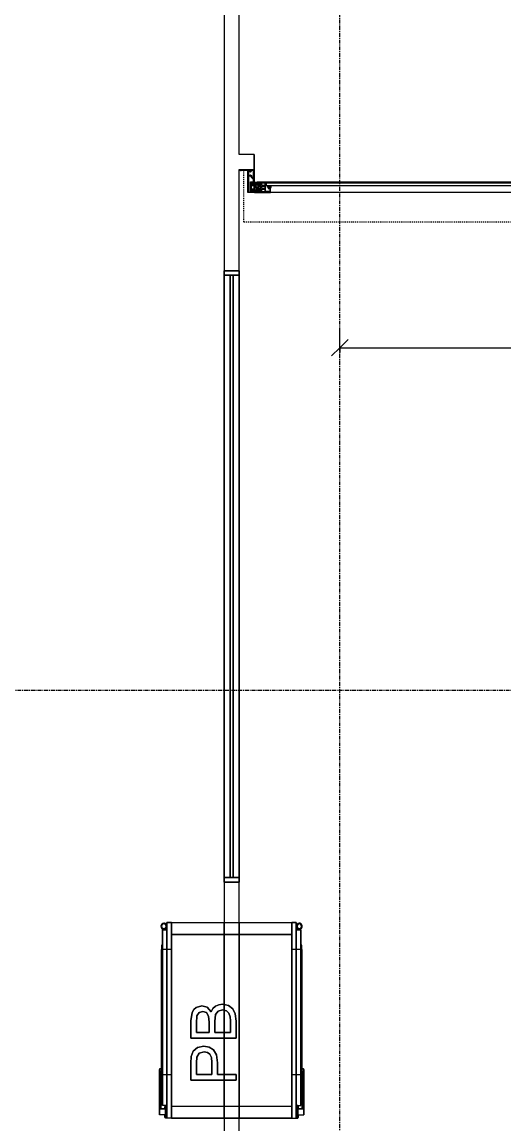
# Model space of a CAD drawing. Header units: millimetres. Extents: x -21807 to 22087, y 36760 to 60640.
# Drawn here: x -5555 to -3954, y 49998 to 53657 of the extents above; entities that cross this region are included whole.
import ezdxf

# ---------------------------------------------------------------- set-up
doc = ezdxf.new("R2010")
doc.units = ezdxf.units.MM
doc.linetypes.add('Dash', pattern=[6.35, 3.175, -3.175])
doc.linetypes.add('Grid Line', pattern=[22.225, 12.7, -3.175, 3.175, -3.175])
for name, color, linetype, lineweight in [('A-ANNO-DIMS', 7, 'Continuous', 9), ('A-ANNO-DIMS-110', 7, 'Continuous', 9), ('A-DETL-GENF', 7, 'Continuous', 5), ('A-GENM', 7, 'Continuous', 5), ('A-WALL', 7, 'Continuous', 9), ('S-GRID', 7, 'Continuous', 9)]:
    doc.layers.add(name, color=color, linetype=linetype, lineweight=lineweight)
for name, color, linetype, lineweight, true_color in [('A-DOOR', 5, 'Continuous', 9, 0x0000ff), ('A-DOOR-HDLN', 5, 'Dash', 9, 0x0000ff), ('A-GLAZ', 7, 'Continuous', 9, 0x00007f)]:
    doc.layers.add(name, color=color, linetype=linetype, lineweight=lineweight, true_color=true_color)
doc.styles.add('Arial_3', font='arial.ttf', dxfattribs={"width": 0.8, "height": 165})
doc.dimstyles.new('AK_DIM_2_0_Arial_đỏ', dxfattribs={"dimscale": 304.8, "dimtxt": 168.342801, "dimasz": 0.180446, "dimexe": 0.180446, "dimexo": 0.180446, "dimgap": 0.036089, "dimtad": 1, "dimdec": 0, "dimzin": 0, "dimdsep": 46, "dimtxsty": 'Arial_3', "dimblk1": 'OBLIQUE', "dimblk2": 'OBLIQUE', "dimsah": 1, "dimcen": 0.09, "dimadec": 0, "dimazin": 0, "dimtfac": 1, "dimtdec": 4, "dimtix": 1, "dimtmove": 0, "dimatfit": 3, "dimfxl": 1, "dimtvp": 1, "dimtolj": 1, "dimtzin": 0, "dimarcsym": 2})

# ---------------------------------------------------------------- blocks, each defined once
blk = doc.blocks.new('Automatic-Door_Single_Gilgen_SL-PSXP_Without-Side-Panel_On-Wall - Automatic-Door_Single_Gilgen_SL-PSXP_Without-Side-Panel_On-Wall-V1-MẶT BẰNG HỆ THỐNG GIÓ CẤP AHU')
at = {"layer": 'A-DETL-GENF', "lineweight": 9, "true_color": 0xe2e2e2}
h = blk.add_hatch(color=254, dxfattribs=at)
h.paths.add_polyline_path([(475, 88.4), (476.5, 85.1), (480.8, 85.1), (482, 88.8), (484, 90.2), (477.5, 90.2), (475.5, 88.8)])
h.paths.add_polyline_path([(475, 88.4), (475, 79.6), (477.5, 77.8), (484, 77.8), (481.5, 79.6), (480.8, 82.9), (476.5, 82.9)])
h.paths.add_polyline_path([(475, 90.2), (465, 90.2), (465, 88.4), (475, 88.8)])
h.paths.add_polyline_path([(446, 101.5), (450, 99.5), (475, 99), (475, 90.2), (477.5, 90.2), (477.5, 99.5), (484, 99.5), (486, 97.4), (486, 101.5), (461, 101.5)])
h.paths.add_polyline_path([(475, 77.8), (475, 79.6), (465, 79.6), (465, 77.8)])
h.paths.add_polyline_path([(462.5, 68.5), (446, 68.5), (446, 66.5), (486, 66.5), (486, 70.6), (484, 68.5), (477.5, 68.5), (477.5, 77.8), (475, 77.8), (475, 69)])
h.paths.add_polyline_path([(462.5, 68.5), (465, 69), (465, 77.8)])
h.paths.add_polyline_path([(462.5, 99.5), (462.5, 68.5), (465, 79.6), (464.9, 88.8)])
h.paths.add_polyline_path([(462.5, 99.5), (465, 90.2), (465, 99)])
h.paths.add_polyline_path([(486, 92.6), (484, 90.2), (486, 88.8)])
h.paths.add_polyline_path([(486, 81.6), (484, 77.8), (486, 75.4)])
h = blk.add_hatch(color=254, dxfattribs=at)
h.paths.add_polyline_path([(447.6, 87.9), (447.6, 86.3), (452.1, 86.3), (453.7, 87.9)])
h.paths.add_polyline_path([(462.5, 99.5), (446, 99.5), (446, 84.7), (447.6, 87.9), (447.6, 97.9), (462.5, 97.9)])
at = {"layer": 'A-DETL-GENF', "lineweight": 9, "true_color": 0xf8f8f8}
h = blk.add_hatch(color=7, dxfattribs=at)
h.paths.add_polyline_path([(486, 101), (486, 97.4), (480, 96.6), (480, 93.4), (488, 92.5), (488, 99), (495.9, 99), (496.5, 101)])
h.paths.add_polyline_path([(494.5, 97.1), (488, 92.5), (490.4, 92.4), (495.4, 95.8)])
h.paths.add_polyline_path([(486, 92.6), (486, 75.4), (480, 74.6), (480, 71.4), (486, 70.6), (489.2, 71.6), (488, 73.4), (488.4, 88.8)])
h.paths.add_polyline_path([(489.6, 86.9), (488, 86.2), (495.4, 81.1), (495.8, 81.6), (490.2, 86.4)])
h.paths.add_polyline_path([(494.8, 78.1), (488, 73.4), (491.5, 74), (495.6, 76.9)])
h.paths.add_polyline_path([(486, 70.6), (486, 67), (488.5, 69)])
at = {"layer": 'A-DETL-GENF', "lineweight": 9, "true_color": 0xe2e2e2}
h = blk.add_hatch(color=254, dxfattribs=at)
h.paths.add_polyline_path([(500, 75.4), (498, 75.5), (498, 69), (490.1, 69), (489.5, 67), (500, 67), (500, 70.6), (506, 71.4), (506, 74.6), (502, 75.4)])
h.paths.add_polyline_path([(500, 97.4), (497.2, 97.4), (498, 94.6), (497.5, 79.4), (500, 75.4), (500, 92.6), (506, 93.4), (506, 96.6), (502, 97.4)])
h.paths.add_polyline_path([(500, 101), (497.5, 98.6), (500, 97.4)])
h.paths.add_polyline_path([(498, 94.6), (494.9, 94.3), (490.4, 91.1), (491.2, 89.9)])
h.paths.add_polyline_path([(491.1, 87.5), (490.2, 86.4), (496.4, 81.1), (498, 81.8)])
h.paths.add_polyline_path([(496.2, 76.1), (490.6, 72.1), (491.5, 70.9), (498, 75.5)])
h = blk.add_hatch(color=254, dxfattribs=at)
h.paths.add_polyline_path([(510, 90.5), (502, 90.5), (500, 92.2), (500, 89), (510, 89)])
h.paths.add_polyline_path([(512, 99.5), (518.5, 99.5), (518.5, 46.4), (515.7, 45), (520.5, 45), (520.5, 101.5)])
h.paths.add_polyline_path([(510, 99.5), (510, 90.5), (512, 99.5)])
h.paths.add_polyline_path([(500, 101.5), (500, 97.4), (502, 99.5), (510, 99.5), (520.5, 101.5)])
h.paths.add_polyline_path([(512, 66), (510.2, 72.1), (510, 67.5), (502, 67.5), (502, 66)])
h.paths.add_polyline_path([(510, 79), (500, 79), (500.1, 75.5), (502, 77.5), (510, 77.5)])
h.paths.add_polyline_path([(512, 99.5), (510.4, 84), (512, 66), (512, 88.8)])
h.paths.add_polyline_path([(500, 70.6), (500, 42.1), (502, 54.8), (501.6, 67), (500.7, 69)])
h.paths.add_polyline_path([(506.3, 53.8), (505, 53), (508.7, 49.3), (509.5, 50.6)])
h.paths.add_polyline_path([(502.5, 53.3), (500.5, 41.6), (502.5, 30)])
h.paths.add_polyline_path([(510.5, 46.4), (513.4, 45.2), (518.5, 46.4)])
h.paths.add_polyline_path([(500.5, 41.4), (500.4, 37.6), (502.5, 30)])
h.paths.add_polyline_path([(541, 26.5), (541, 28), (532.6, 27.8)])
h.paths.add_polyline_path([(500, 25), (545, 25), (541, 26.5), (514.1, 30.3), (513.5, 28)])
h.paths.add_polyline_path([(500, 32.9), (500, 25), (502.6, 29.5)])
h.paths.add_polyline_path([(510, 28), (504.5, 28), (500, 25)])
blk.add_hatch(color=254, dxfattribs=at).paths.add_polyline_path([(520.5, 44.9), (518.8, 43.6), (518.8, 31.6), (520.5, 30.3)])
at = {"layer": 'A-DETL-GENF', "color": 253, "lineweight": 9, "true_color": 0xaaaaaa}
for p, q in [((443.4, 79.5), (445.1, 79.5)), ((445.1, 79.5), (446.4, 82.6)), ((486, 101.5), (446, 101.5)), ((446, 101.5), (446, 99.5)), ((446, 99.5), (446, 84.7)), ((462.5, 99.5), (446, 99.5)), ((446, 99.5), (448, 99.5)), ((446, 84.7), (446, 86.7)), ((446, 84.7), (447.6, 84.7)), ((446.4, 82.6), (449.2, 82.6)), ((447.6, 87.9), (447.6, 97.9)), ((447.6, 97.9), (462.5, 97.9)), ((453.7, 87.9), (447.6, 87.9)), ((447.6, 84.7), (447.6, 86.3)), ((447.6, 86.3), (452.1, 86.3)), ((449.2, 82.6), (447.8, 79.5)), ((447.8, 79.5), (449.3, 79.5)), ((448, 99.5), (450, 99.5)), ((449.3, 79.5), (450.6, 82.3)), ((450, 99.5), (462.5, 99.5)), ((450.6, 82.3), (453.9, 82.3)), ((452.1, 86.3), (452.1, 84.7)), ((452.1, 84.7), (453.7, 84.7)), ((453.7, 84.7), (453.7, 87.9)), ((453.9, 82.3), (453.9, 79.5)), ((453.9, 79.5), (454.9, 79.5)), ((456.4, 82.2), (456.4, 83.5)), ((462.5, 97.9), (462.5, 99.5)), ((462.5, 99.5), (462.5, 68.5)), ((465, 90.2), (465, 99)), ((465, 99), (475, 99)), ((475, 90.2), (465, 90.2)), ((465, 79.6), (465, 88.4)), ((465, 88.4), (475, 88.4)), ((475, 79.6), (465, 79.6)), ((465, 69), (465, 77.8)), ((465, 77.8), (475, 77.8)), ((475, 99), (475, 90.2)), ((475, 88.4), (475, 79.6)), ((475, 77.8), (475, 69)), ((476.5, 82.9), (476.5, 85.1)), ((476.5, 85.1), (480.8, 85.1)), ((480.8, 82.9), (476.5, 82.9)), ((477.5, 90.2), (477.5, 99.5)), ((477.5, 99.5), (484, 99.5)), ((484, 90.2), (477.5, 90.2)), ((477.5, 68.5), (477.5, 77.8)), ((477.5, 77.8), (484, 77.8)), ((483.2, 98.4), (480, 96.6)), ((480, 96.6), (480, 93.4)), ((480, 93.4), (483.2, 91.6)), ((483.2, 76.4), (480, 74.6)), ((480, 74.6), (480, 71.4)), ((480.8, 85.1), (481.5, 85.4)), ((481.5, 82.6), (480.8, 82.9)), ((481.5, 85.4), (481.5, 88.4)), ((481.5, 88.4), (484, 88.4)), ((481.5, 79.6), (481.5, 82.6)), ((484, 79.6), (481.5, 79.6)), ((484, 97.4), (483.9, 98.2)), ((483.9, 91.8), (484, 92.6)), ((484, 75.4), (483.9, 76.2)), ((484, 99.5), (484, 97.4)), ((486, 97.4), (484, 97.4)), ((484, 97.4), (486, 97.4)), ((484, 92.6), (486, 92.6)), ((486, 92.6), (484, 92.6)), ((484, 92.6), (484, 90.2)), ((484, 88.4), (484, 86.4)), ((484, 86.4), (486, 86.4)), ((486, 81.6), (484, 81.6)), ((484, 81.6), (484, 79.6)), ((484, 77.8), (484, 75.4)), ((486, 75.4), (484, 75.4)), ((484, 75.4), (486, 75.4)), ((486, 97.4), (486, 101.5)), ((496.5, 101), (486, 101)), ((486, 101), (486, 97.4)), ((486, 92.6), (486, 75.4)), ((486, 86.4), (486, 92.6)), ((486, 75.4), (486, 81.6)), ((488, 92.5), (488, 99)), ((488, 99), (495.9, 99)), ((494.5, 97.1), (488, 92.5)), ((488, 73.4), (488, 86.2)), ((488, 86.2), (494.9, 80.5)), ((494.8, 78.1), (488, 73.4)), ((495.8, 81.6), (489.6, 86.9)), ((489.8, 91.9), (495.4, 95.8)), ((496.4, 81.1), (490.2, 86.4)), ((490.4, 91.1), (494.9, 94.3)), ((490.6, 72.1), (496.2, 76.1)), ((491.1, 87.5), (498, 81.8)), ((491.1, 73.7), (495.6, 76.9)), ((498, 94.6), (491.2, 89.9)), ((498, 75.5), (491.5, 70.9)), ((498, 81.8), (498, 94.6)), ((498, 69), (498, 75.5)), ((498.5, 101), (500, 101)), ((500, 101.5), (520.5, 101.5)), ((500, 101), (500, 97.4)), ((500, 97.4), (502, 97.4)), ((500, 92.6), (500, 75.4)), ((502, 92.6), (500, 92.6)), ((510, 89), (500, 89)), ((500, 79), (510, 79)), ((500, 75.4), (502, 75.4)), ((502, 99.5), (502, 97.4)), ((510, 99.5), (502, 99.5)), ((502, 92.6), (502, 90.5)), ((502, 90.5), (510, 90.5)), ((502, 77.5), (502, 75.4)), ((510, 77.5), (502, 77.5)), ((502.8, 98.4), (506, 96.6)), ((506, 93.4), (502.8, 91.6)), ((502.8, 76.4), (506, 74.6)), ((506, 96.6), (506, 93.4)), ((506, 74.6), (506, 71.4)), ((510, 90.5), (510, 99.5)), ((510, 84.5), (510, 89)), ((510, 79), (510, 83.5)), ((510, 73), (510, 77.5)), ((518.5, 99.5), (512, 99.5)), ((512, 99.5), (512, 66)), ((518.5, 46.4), (518.5, 99.5)), ((520.5, 101.5), (520.5, 45)), ((461.3, 69.5), (444.8, 69.5)), ((444.8, 69.5), (445, 66.9)), ((445, 66.9), (446, 66.9)), ((446, 66.9), (446, 68.5)), ((446, 68.5), (461.3, 68.5)), ((462.5, 68.5), (446, 68.5)), ((446, 68.5), (446, 66.5)), ((446, 66.5), (486, 66.5)), ((461.3, 68.5), (461.3, 69.5)), ((475, 69), (465, 69)), ((484, 68.5), (477.5, 68.5)), ((480, 71.4), (483.2, 69.6)), ((483.9, 69.8), (484, 70.6)), ((484, 70.6), (486, 70.6)), ((486, 70.6), (484, 70.6)), ((484, 70.6), (484, 68.5)), ((486, 70.6), (486, 67)), ((486, 66.5), (486, 70.6)), ((486, 67), (487.5, 67)), ((488.5, 68), (488.5, 69)), ((500, 67), (489.5, 67)), ((490.1, 69), (498, 69)), ((500, 70.6), (500, 67)), ((502, 70.6), (500, 70.6)), ((500, 42.1), (500, 67)), ((500, 38.1), (500, 40.9)), ((500, 34.1), (500, 36.9)), ((502, 70.6), (502, 67.5)), ((502, 67.5), (510, 67.5)), ((502, 66), (502, 54.8)), ((512, 66), (502, 66)), ((502, 54.8), (503.8, 54.8)), ((502.5, 53.3), (502.5, 30)), ((504.3, 53.3), (502.5, 53.3)), ((506, 71.4), (502.8, 69.6)), ((508.7, 49.3), (505, 53)), ((506.3, 53.8), (509.5, 50.6)), ((509, 45.2), (509, 48.6)), ((510, 45.2), (509, 45.2)), ((510, 67.5), (510, 72)), ((510, 43.8), (510, 45.2)), ((511.5, 43.8), (510, 43.8)), ((510.5, 48.1), (510.5, 46.4)), ((510.5, 46.4), (518.5, 46.4)), ((511.5, 45.2), (511.5, 43.8)), ((513.4, 45.2), (511.5, 45.2)), ((512, 44.5), (513.1, 45.1)), ((512.2, 42.1), (512.2, 43.7)), ((513.2, 42.1), (512.2, 42.1)), ((513.1, 45.1), (514.1, 44.6)), ((513.2, 43.6), (513.2, 42.1)), ((518.8, 43.6), (513.2, 43.6)), ((514, 44.7), (513.4, 45.2)), ((515, 44.7), (514, 44.7)), ((514.1, 44.6), (518.3, 44.6)), ((515.7, 45), (515, 44.7)), ((520.5, 45), (515.7, 45)), ((518.3, 44.6), (519.1, 44.9)), ((518.8, 31.6), (518.8, 43.6)), ((519.1, 44.9), (520.5, 44.9)), ((520.5, 44.9), (520.5, 30.3)), ((500, 25), (500, 32.9)), ((545, 25), (500, 25)), ((504.5, 28), (510, 28)), ((510, 31.2), (511.5, 31.2)), ((510, 28), (510, 31.2)), ((511.5, 31.2), (511.5, 28)), ((511.5, 28), (513.5, 28)), ((513.1, 30.1), (512, 30.7)), ((512.2, 33.1), (513.2, 33.1)), ((512.2, 31.5), (512.2, 33.1)), ((514.1, 30.6), (513.1, 30.1)), ((513.2, 33.1), (513.2, 31.6)), ((513.2, 31.6), (518.8, 31.6)), ((513.5, 29.7), (514.1, 30.3)), ((513.5, 28), (513.5, 29.7)), ((518.3, 30.6), (514.1, 30.6)), ((514.1, 30.3), (519.5, 30.3)), ((519.1, 30.3), (518.3, 30.6)), ((518.5, 29.7), (518.5, 28)), ((520.1, 29.7), (518.5, 29.7)), ((518.5, 28), (531.4, 28)), ((520.5, 30.3), (519.1, 30.3)), ((519.5, 30.3), (520.1, 29.7)), ((532.6, 28), (541, 28)), ((541, 28), (541, 26.5)), ((541, 26.5), (543.8, 26.5)), ((542.7, 28), (543.6, 29.5)), ((543.8, 28), (542.7, 28)), ((543.6, 29.5), (545, 29.5)), ((543.8, 26.5), (543.8, 28)), ((545, 29.5), (545, 25))]:
    blk.add_line(p, q, dxfattribs=at)
for centre, radius, start, end in [((429.8, 85.3), 14.8, 337.0086, 356.9914), ((447.2, 84.4), 2.66, 117.6074, 176.9914), ((447.4, 86.1), 1.99, 225.6086, 348.3854), ((454.2, 88.8), 5.7, 212.026, 293.4067), ((457.5, 79.8), 2.6, 113.5555, 186.4445), ((483.4, 98), 0.492, 21.228, 120), ((483.4, 92), 0.492, 240, 338.772), ((483.4, 76), 0.492, 21.228, 120), ((491.6, 89.3), 3.19, 125, 230.3062), ((494.5, 68.7), 6, 125, 177.8665), ((492.1, 88.7), 3, 125, 230), ((492.1, 88.7), 1.5, 125, 230), ((492.5, 100), 3.5, 305, 344.2184), ((493.9, 79.3), 1.5, 305, 50), ((491.5, 99.3), 6, 305, 6.1018), ((492.3, 100.1), 5.21, 306.2325, 359.1484), ((493.9, 79.3), 3, 305, 50), ((494.5, 78.5), 3, 305, 2.9676), ((494.5, 78.8), 3, 357.0324, 50), ((496.5, 100), 1, 359.1484, 90), ((498.5, 100), 1, 90, 186.1018), ((502.9, 97.5), 0.952, 96.2504, 185.2378), ((502.9, 92.5), 0.943, 173.7844, 264.349), ((502.9, 75.6), 0.878, 91.2948, 190.2472), ((509.9, 84), 0.52, 286.0012, 73.9988), ((483.4, 70), 0.492, 240, 338.772), ((487.5, 68), 1, 270, 360), ((493.5, 68), 5, 125, 180.3809), ((489.5, 68), 1, 179.1484, 270), ((493.5, 68), 3.5, 125, 164.2184), ((499.9, 41.5), 0.595, 281.6671, 78.3329), ((499.7, 37.5), 0.649, 296.1361, 63.8639), ((503, 70.5), 0.96, 175.0696, 263.2793), ((503.8, 51.3), 3.5, 45, 90), ((504.3, 52.3), 1, 45, 90), ((508, 48.6), 1, 0, 45), ((507, 48.1), 3.5, 0, 45), ((509.8, 72.5), 0.536, 291.2507, 68.7493), ((512.8, 44.3), 0.859, 168.366, 223.634), ((499.9, 33.5), 0.6, 283.572, 76.428), ((504.5, 30), 2, 180, 270), ((512.8, 30.9), 0.89, 136.515, 193.485), ((532, 28), 0.583, 180, 360)]:
    blk.add_arc(centre, radius, start, end, dxfattribs=at)
at = {"layer": 'A-DOOR-HDLN', "color": 161, "lineweight": 13, "true_color": 0xaaaaff}
for p in [(-1565, 200), (535, 25)]:
    blk.add_line(p, (535, 200), dxfattribs=at)
at = {"layer": 'A-GENM', "color": 253, "lineweight": 9, "true_color": 0xaaaaaa}
for p, q in [((-514.5, 79.5), (458.5, 79.5)), ((-503, 101.5), (446, 101.5)), ((458.5, 79.5), (458.5, 69.5)), ((458.5, 69.5), (-514.5, 69.5)), ((-503, 66.5), (446, 66.5))]:
    blk.add_line(p, q, dxfattribs=at)
blk = doc.blocks.new('AK_OViewTuongPanel - 2000x1200-V17-MẶT BẰNG HỆ THỐNG GIÓ CẤP AHU')
at = {"layer": 'A-GLAZ', "color": 9, "lineweight": 13, "true_color": 0xaaaad4}
for p, q in [((-1015, 25), (-1015, -25)), ((-1000, 25), (-1015, 25)), ((-1015, -25), (-1015, 25)), ((-1015, 25), (1015, 25)), ((-1000, -25), (-1000, 25)), ((1000, 25), (-1000, 25)), ((-1000, 25), (-1000, -25)), ((1000, 5), (-1000, 5)), ((-1000, 5), (-1000, -5)), ((-1000, -5), (-1000, 5)), ((-1000, 5), (1000, 5)), ((1015, 25), (1000, 25)), ((1000, 25), (1000, -25)), ((1000, -25), (1000, 25)), ((1000, -5), (1000, 5)), ((1000, 5), (1000, -5)), ((1015, -25), (1015, 25)), ((1015, 25), (1015, -25)), ((-1015, -25), (-1000, -25)), ((1015, -25), (-1015, -25)), ((-1000, -5), (1000, -5)), ((1000, -5), (-1000, -5)), ((-1000, -25), (1000, -25)), ((1000, -25), (1015, -25))]:
    blk.add_line(p, q, dxfattribs=at)
blk = doc.blocks.new('Passbox - KT 500x500x400-1231699-MẶT BẰNG HỆ THỐNG GIÓ CẤP AHU')
at = {"layer": 'A-GLAZ', "color": 9, "lineweight": 13, "true_color": 0xaaaad4}
for p, q in [((-282.6, 220), (-325, 220)), ((-325, 220), (-282.6, 220)), ((-325, 215), (-325, 220)), ((-325, 215), (-325, 220)), ((-320.7, 221.3), (-322.1, 221.3)), ((-322.1, 221.3), (-320.7, 221.3)), ((-320.7, 221.3), (-322.1, 221.3)), ((-322.1, 221.3), (-320.7, 221.3)), ((-322.1, 220), (-322.1, 221.3)), ((-322.1, 220), (-322.1, 221.3)), ((-320.7, 220), (-322.1, 220)), ((-322.1, 220), (-320.7, 220)), ((-320.7, 220), (-322.1, 220)), ((-322.1, 220), (-320.7, 220)), ((-317.9, 221.3), (-320.7, 221.3)), ((-320.7, 221.3), (-317.9, 221.3)), ((-317.9, 221.3), (-320.7, 221.3)), ((-320.7, 221.3), (-317.9, 221.3)), ((-320.7, 220), (-320.7, 221.3)), ((-320.7, 220), (-320.7, 221.3)), ((-320.7, 220), (-320.7, 221.3)), ((-320.7, 220), (-320.7, 221.3)), ((-317.9, 220), (-320.7, 220)), ((-320.7, 220), (-317.9, 220)), ((-317.9, 220), (-320.7, 220)), ((-320.7, 220), (-317.9, 220)), ((-317.9, 221.3), (-316.5, 221.3)), ((-316.5, 221.3), (-317.9, 221.3)), ((-317.9, 221.3), (-316.5, 221.3)), ((-316.5, 221.3), (-317.9, 221.3)), ((-317.9, 221.3), (-317.9, 220)), ((-317.9, 220), (-317.9, 221.3)), ((-317.9, 221.3), (-317.9, 220)), ((-317.9, 220), (-317.9, 221.3)), ((-317.9, 220), (-316.5, 220)), ((-316.5, 220), (-317.9, 220)), ((-317.9, 220), (-316.5, 220)), ((-316.5, 220), (-317.9, 220)), ((-316.5, 220), (-316.5, 221.3)), ((-316.5, 220), (-316.5, 221.3)), ((-294.1, 240), (-314.1, 240)), ((-314.1, 240), (-294.1, 240)), ((-314.1, 220), (-314.1, 240)), ((-314.1, 220), (-314.1, 240)), ((-294.1, 220), (-314.1, 220)), ((-314.1, 220), (-294.1, 220)), ((-294.1, 240), (-294.1, 235)), ((-163, 240), (-294.1, 240)), ((-294.1, 240), (-163, 240)), ((-294.1, 235), (-294.1, 240)), ((-294.1, 240), (-294.1, 220)), ((-294.1, 220), (-294.1, 240)), ((-294.1, 235), (-168, 235)), ((-168, 235), (-294.1, 235)), ((-290.3, 221.3), (-291.8, 221.3)), ((-291.8, 221.3), (-290.3, 221.3)), ((-290.3, 221.3), (-291.8, 221.3)), ((-291.8, 221.3), (-290.3, 221.3)), ((-291.8, 220), (-291.8, 221.3)), ((-291.8, 220), (-291.8, 221.3)), ((-290.3, 220), (-291.8, 220)), ((-291.8, 220), (-290.3, 220)), ((-290.3, 220), (-291.8, 220)), ((-291.8, 220), (-290.3, 220)), ((-290.3, 221.3), (-287.5, 221.3)), ((-287.5, 221.3), (-290.3, 221.3)), ((-290.3, 221.3), (-287.5, 221.3)), ((-287.5, 221.3), (-290.3, 221.3)), ((-290.3, 221.3), (-290.3, 220)), ((-290.3, 220), (-290.3, 221.3)), ((-290.3, 221.3), (-290.3, 220)), ((-290.3, 220), (-290.3, 221.3)), ((-290.3, 220), (-287.5, 220)), ((-287.5, 220), (-290.3, 220)), ((-290.3, 220), (-287.5, 220)), ((-287.5, 220), (-290.3, 220)), ((-287.5, 221.3), (-286.1, 221.3)), ((-286.1, 221.3), (-287.5, 221.3)), ((-287.5, 221.3), (-286.1, 221.3)), ((-286.1, 221.3), (-287.5, 221.3)), ((-287.5, 220), (-287.5, 221.3)), ((-287.5, 220), (-287.5, 221.3)), ((-287.5, 220), (-287.5, 221.3)), ((-287.5, 220), (-287.5, 221.3)), ((-287.5, 220), (-286.1, 220)), ((-286.1, 220), (-287.5, 220)), ((-287.5, 220), (-286.1, 220)), ((-286.1, 220), (-287.5, 220)), ((-286.1, 220), (-286.1, 221.3)), ((-286.1, 220), (-286.1, 221.3)), ((300, 230), (-282.6, 230)), ((-282.6, 230), (300, 230)), ((-282.6, 215), (-282.6, 230)), ((-282.6, 215), (-282.6, 230)), ((-282.6, 220), (-282.6, 215)), ((-282.6, 215), (-282.6, 220)), ((-203.4, 235), (-245.8, 235)), ((-245.8, 235), (-203.4, 235)), ((-245.8, 230), (-245.8, 235)), ((-245.8, 230), (-245.8, 235)), ((-203.4, 230), (-245.8, 230)), ((-245.8, 230), (-203.4, 230)), ((-240.7, 236.3), (-242.1, 236.3)), ((-242.1, 236.3), (-240.7, 236.3)), ((-240.7, 236.3), (-242.1, 236.3)), ((-242.1, 236.3), (-240.7, 236.3)), ((-242.1, 235), (-242.1, 236.3)), ((-242.1, 235), (-242.1, 236.3)), ((-240.7, 235), (-242.1, 235)), ((-242.1, 235), (-240.7, 235)), ((-240.7, 235), (-242.1, 235)), ((-242.1, 235), (-240.7, 235)), ((-237.9, 236.3), (-240.7, 236.3)), ((-240.7, 236.3), (-237.9, 236.3)), ((-237.9, 236.3), (-240.7, 236.3)), ((-240.7, 236.3), (-237.9, 236.3)), ((-240.7, 235), (-240.7, 236.3)), ((-240.7, 235), (-240.7, 236.3)), ((-240.7, 235), (-240.7, 236.3)), ((-240.7, 235), (-240.7, 236.3)), ((-237.9, 235), (-240.7, 235)), ((-240.7, 235), (-237.9, 235)), ((-237.9, 235), (-240.7, 235)), ((-240.7, 235), (-237.9, 235)), ((-237.9, 236.3), (-236.5, 236.3)), ((-236.5, 236.3), (-237.9, 236.3)), ((-237.9, 236.3), (-236.5, 236.3)), ((-236.5, 236.3), (-237.9, 236.3)), ((-237.9, 236.3), (-237.9, 235)), ((-237.9, 235), (-237.9, 236.3)), ((-237.9, 236.3), (-237.9, 235)), ((-237.9, 235), (-237.9, 236.3)), ((-237.9, 235), (-236.5, 235)), ((-236.5, 235), (-237.9, 235)), ((-237.9, 235), (-236.5, 235)), ((-236.5, 235), (-237.9, 235)), ((-236.5, 235), (-236.5, 236.3)), ((-236.5, 235), (-236.5, 236.3)), ((-210.3, 236.3), (-211.8, 236.3)), ((-211.8, 236.3), (-210.3, 236.3)), ((-210.3, 236.3), (-211.8, 236.3)), ((-211.8, 236.3), (-210.3, 236.3)), ((-211.8, 235), (-211.8, 236.3)), ((-211.8, 235), (-211.8, 236.3)), ((-210.3, 235), (-211.8, 235)), ((-211.8, 235), (-210.3, 235)), ((-210.3, 235), (-211.8, 235)), ((-211.8, 235), (-210.3, 235)), ((-210.3, 236.3), (-207.5, 236.3)), ((-207.5, 236.3), (-210.3, 236.3)), ((-210.3, 236.3), (-207.5, 236.3)), ((-207.5, 236.3), (-210.3, 236.3)), ((-210.3, 236.3), (-210.3, 235)), ((-210.3, 235), (-210.3, 236.3)), ((-210.3, 236.3), (-210.3, 235)), ((-210.3, 235), (-210.3, 236.3)), ((-210.3, 235), (-207.5, 235)), ((-207.5, 235), (-210.3, 235)), ((-210.3, 235), (-207.5, 235)), ((-207.5, 235), (-210.3, 235)), ((-207.5, 236.3), (-206.1, 236.3)), ((-206.1, 236.3), (-207.5, 236.3)), ((-207.5, 236.3), (-206.1, 236.3)), ((-206.1, 236.3), (-207.5, 236.3)), ((-207.5, 235), (-207.5, 236.3)), ((-207.5, 235), (-207.5, 236.3)), ((-207.5, 235), (-207.5, 236.3)), ((-207.5, 235), (-207.5, 236.3)), ((-207.5, 235), (-206.1, 235)), ((-206.1, 235), (-207.5, 235)), ((-207.5, 235), (-206.1, 235)), ((-206.1, 235), (-207.5, 235)), ((-206.1, 235), (-206.1, 236.3)), ((-206.1, 235), (-206.1, 236.3)), ((-203.4, 235), (-203.4, 230)), ((-203.4, 230), (-203.4, 235)), ((-195, 233), (-195, 230)), ((-135, 233), (-195, 233)), ((-135, 233), (-195, 233)), ((-195, 230), (-135, 230)), ((-195, 230), (-135, 230)), ((-180, 233), (-180, 200)), ((-135, 233), (-180, 233)), ((-135, 233), (-180, 233)), ((-180, 233), (-180, 230)), ((-180, 233), (-135, 233)), ((-180, 233), (-135, 233)), ((-135, 230), (-180, 230)), ((-135, 230), (-180, 230)), ((-180, 230), (-180, 215)), ((-180, 230), (-135, 230)), ((-180, 230), (-135, 230)), ((-166, 233), (-166, 230)), ((-166, 230), (-166, 233)), ((-166, 230), (-161, 230)), ((-161, 230), (-166, 230)), ((-161, 230), (-161, 238)), ((-161, 238), (-161, 230)), ((190, 233), (-135, 233)), ((-135, 233), (190, 233)), ((190, 233), (-135, 233)), ((-135, 233), (190, 233)), ((-135, 233), (190, 233)), ((190, 233), (-135, 233)), ((190, 230), (-135, 230)), ((-135, 230), (190, 230)), ((-135, 230), (190, 230)), ((190, 230), (-135, 230)), ((-135, 230), (190, 230)), ((190, 230), (-135, 230)), ((235, 233), (190, 233)), ((235, 233), (190, 233)), ((250, 233), (190, 233)), ((250, 233), (190, 233)), ((190, 233), (235, 233)), ((190, 233), (235, 233)), ((190, 230), (250, 230)), ((190, 230), (250, 230)), ((235, 230), (190, 230)), ((235, 230), (190, 230)), ((190, 230), (235, 230)), ((190, 230), (235, 230)), ((235, 200), (235, 233)), ((235, 230), (235, 233)), ((235, 215), (235, 230)), ((250, 230), (250, 233)), ((300, 230), (300, 215)), ((300, 215), (300, 230)), ((-282.6, 215), (-325, 215)), ((-325, 215), (-282.6, 215)), ((325, 215), (-325, 215)), ((-325, 215), (325, 215)), ((-325, 200), (-325, 215)), ((-325, 200), (-325, 215)), ((325, 200), (-325, 200)), ((-325, 200), (325, 200)), ((-325, -200), (-325, 200)), ((-325, 200), (-325, -200)), ((-325, 200), (325, 200)), ((-325, 200), (325, 200)), ((-285, 200), (-285, -200)), ((-285, 200), (-285, -200)), ((285, 200), (-285, 200)), ((285, 200), (-285, 200)), ((300, 215), (-282.6, 215)), ((-282.6, 215), (300, 215)), ((-135, 215), (-180, 215)), ((-135, 215), (-180, 215)), ((-180, 215), (-180, 200)), ((-180, 215), (-135, 215)), ((-180, 215), (-135, 215)), ((-180, 200), (-135, 200)), ((-180, 200), (-135, 200)), ((-135, 200), (-180, 200)), ((-135, 200), (-180, 200)), ((190, 215), (-135, 215)), ((-135, 215), (190, 215)), ((-135, 215), (190, 215)), ((190, 215), (-135, 215)), ((190, 200), (-135, 200)), ((-135, 200), (190, 200)), ((190, 200), (-135, 200)), ((-135, 200), (190, 200)), ((235, 215), (190, 215)), ((235, 215), (190, 215)), ((190, 215), (235, 215)), ((190, 215), (235, 215)), ((190, 200), (235, 200)), ((190, 200), (235, 200)), ((235, 200), (190, 200)), ((235, 200), (190, 200)), ((235, 200), (235, 215)), ((285, 200), (285, -200)), ((285, -200), (285, 200)), ((325, 215), (325, 200)), ((325, 200), (325, 215)), ((325, 200), (325, -200)), ((325, 200), (325, -200)), ((-142.7, 135.8), (-198.5, 135.8)), ((-198.5, 135.8), (-198.5, -14.8)), ((-198.5, -14.8), (-198.5, 135.8)), ((-198.5, 135.8), (-142.7, 135.8)), ((-179.7, 65.2), (-179.7, 117)), ((-179.7, 117), (-140.8, 117)), ((-140.8, 117), (-179.7, 117)), ((-179.7, 117), (-179.7, 65.2)), ((-120.2, 134.4), (-142.7, 135.8)), ((-142.7, 135.8), (-120.2, 134.4)), ((-140.8, 117), (-121.9, 115.7)), ((-121.9, 115.7), (-140.8, 117)), ((-121.9, 115.7), (-109.2, 107.2)), ((-109.2, 107.2), (-121.9, 115.7)), ((-101.9, 127.4), (-120.2, 134.4)), ((-120.2, 134.4), (-101.9, 127.4)), ((-90, 112.8), (-101.9, 127.4)), ((-101.9, 127.4), (-90, 112.8)), ((-85.5, 92.3), (-90, 112.8)), ((-90, 112.8), (-85.5, 92.3)), ((-2.1, 135.8), (-59.6, 135.8)), ((-59.6, 135.8), (-59.6, -14.8)), ((-59.6, -14.8), (-59.6, 135.8)), ((-59.6, 135.8), (-2.1, 135.8)), ((-40.8, 74.6), (-40.8, 117)), ((-40.8, 117), (-9, 117)), ((-9, 117), (-40.8, 117)), ((-40.8, 117), (-40.8, 74.6)), ((-9, 117), (15.2, 115)), ((15.2, 115), (-9, 117)), ((26, 131.4), (-2.1, 135.8)), ((-2.1, 135.8), (26, 131.4)), ((15.2, 115), (26, 107.8)), ((26, 107.8), (15.2, 115)), ((35.5, 125.8), (26, 131.4)), ((26, 131.4), (35.5, 125.8)), ((42.7, 117.8), (35.5, 125.8)), ((35.5, 125.8), (42.7, 117.8)), ((48.7, 98.5), (42.7, 117.8)), ((42.7, 117.8), (48.7, 98.5)), ((-106.4, 80.5), (-112.6, 72.1)), ((-112.6, 72.1), (-106.4, 80.5)), ((-109.2, 107.2), (-104.4, 91.6)), ((-104.4, 91.6), (-109.2, 107.2)), ((-104.4, 91.6), (-106.4, 80.5)), ((-106.4, 80.5), (-104.4, 91.6)), ((-97.7, 59.7), (-88.6, 74.5)), ((-88.6, 74.5), (-97.7, 59.7)), ((-88.6, 74.5), (-85.5, 92.3)), ((-85.5, 92.3), (-88.6, 74.5)), ((-6.4, 74.6), (-40.8, 74.6)), ((-40.8, 74.6), (-6.4, 74.6)), ((13.7, 76.3), (-6.4, 74.6)), ((-6.4, 74.6), (13.7, 76.3)), ((25.8, 83.2), (13.7, 76.3)), ((13.7, 76.3), (25.8, 83.2)), ((29.8, 95.5), (25.8, 83.2)), ((25.8, 83.2), (29.8, 95.5)), ((26, 107.8), (29.8, 95.5)), ((29.8, 95.5), (26, 107.8)), ((28.3, 67.6), (43.6, 80.9)), ((43.6, 80.9), (28.3, 67.6)), ((43.6, 80.9), (48.7, 98.5)), ((48.7, 98.5), (43.6, 80.9)), ((-140.3, 65.2), (-179.7, 65.2)), ((-179.7, 65.2), (-140.3, 65.2)), ((-179.7, -14.8), (-179.7, 46.4)), ((-179.7, 46.4), (-141.4, 46.4)), ((-141.4, 46.4), (-179.7, 46.4)), ((-179.7, 46.4), (-179.7, -14.8)), ((-141.4, 46.4), (-114.7, 49.7)), ((-114.7, 49.7), (-141.4, 46.4)), ((-123.6, 66.9), (-140.3, 65.2)), ((-140.3, 65.2), (-123.6, 66.9)), ((-112.6, 72.1), (-123.6, 66.9)), ((-123.6, 66.9), (-112.6, 72.1)), ((-114.7, 49.7), (-97.7, 59.7)), ((-97.7, 59.7), (-114.7, 49.7)), ((-40.8, 4), (-40.8, 55.8)), ((-40.8, 55.8), (-4, 55.8)), ((-4, 55.8), (-40.8, 55.8)), ((-40.8, 55.8), (-40.8, 4)), ((-4, 55.8), (19.3, 53.3)), ((19.3, 53.3), (-4, 55.8)), ((19.3, 53.3), (30.9, 44.5)), ((30.9, 44.5), (19.3, 53.3)), ((39, 62), (28.3, 67.6)), ((28.3, 67.6), (39, 62)), ((30.9, 44.5), (34.5, 29.9)), ((34.5, 29.9), (30.9, 44.5)), ((46.9, 53.5), (39, 62)), ((39, 62), (46.9, 53.5)), ((51.8, 42.7), (46.9, 53.5)), ((46.9, 53.5), (51.8, 42.7)), ((53.4, 30.1), (51.8, 42.7)), ((51.8, 42.7), (53.4, 30.1)), ((-2.2, 4), (-40.8, 4)), ((-40.8, 4), (-2.2, 4)), ((11.8, 4.7), (-2.2, 4)), ((-2.2, 4), (11.8, 4.7)), ((23.6, 8.8), (11.8, 4.7)), ((11.8, 4.7), (23.6, 8.8)), ((31.5, 17.2), (23.6, 8.8)), ((23.6, 8.8), (31.5, 17.2)), ((34.5, 29.9), (31.5, 17.2)), ((31.5, 17.2), (34.5, 29.9)), ((38, -4.6), (48.9, 9.8)), ((48.9, 9.8), (38, -4.6)), ((48.9, 9.8), (53.4, 30.1)), ((53.4, 30.1), (48.9, 9.8)), ((-198.5, -14.8), (-179.7, -14.8)), ((-179.7, -14.8), (-198.5, -14.8)), ((-59.6, -14.8), (-2.6, -14.8)), ((-2.6, -14.8), (-59.6, -14.8)), ((-2.6, -14.8), (21.6, -12.2)), ((21.6, -12.2), (-2.6, -14.8)), ((21.6, -12.2), (38, -4.6)), ((38, -4.6), (21.6, -12.2)), ((325, -200), (-325, -200)), ((-325, -200), (325, -200)), ((-325, -200), (-325, -215)), ((-325, -200), (-325, -215)), ((325, -200), (-325, -200)), ((-325, -200), (325, -200)), ((-282.6, -215), (-325, -215)), ((-325, -215), (-282.6, -215)), ((-325, -215), (-325, -220)), ((-325, -215), (-325, -220)), ((325, -215), (-325, -215)), ((-325, -215), (325, -215)), ((-285, -200), (285, -200)), ((285, -200), (-285, -200)), ((-282.6, -220), (-282.6, -215)), ((-282.6, -215), (-282.6, -220)), ((300, -215), (-282.6, -215)), ((-282.6, -215), (300, -215)), ((-282.6, -215), (-282.6, -230)), ((-282.6, -215), (-282.6, -230)), ((-180, -200), (-180, -233)), ((-135, -200), (-180, -200)), ((-135, -200), (-180, -200)), ((-180, -200), (-180, -215)), ((-180, -200), (-135, -200)), ((-180, -200), (-135, -200)), ((-180, -215), (-180, -230)), ((-180, -215), (-135, -215)), ((-180, -215), (-135, -215)), ((-135, -215), (-180, -215)), ((-135, -215), (-180, -215)), ((190, -200), (-135, -200)), ((-135, -200), (190, -200)), ((190, -200), (-135, -200)), ((-135, -200), (190, -200)), ((190, -215), (-135, -215)), ((-135, -215), (190, -215)), ((-135, -215), (190, -215)), ((190, -215), (-135, -215)), ((235, -200), (190, -200)), ((235, -200), (190, -200)), ((190, -200), (235, -200)), ((190, -200), (235, -200)), ((190, -215), (235, -215)), ((190, -215), (235, -215)), ((235, -215), (190, -215)), ((235, -215), (190, -215)), ((235, -233), (235, -200)), ((235, -215), (235, -200)), ((235, -230), (235, -215)), ((300, -230), (300, -215)), ((300, -215), (300, -230)), ((325, -215), (325, -200)), ((325, -200), (325, -215)), ((-282.6, -220), (-325, -220)), ((-325, -220), (-282.6, -220)), ((-320.7, -220), (-322.1, -220)), ((-322.1, -220), (-320.7, -220)), ((-320.7, -220), (-322.1, -220)), ((-322.1, -220), (-320.7, -220)), ((-322.1, -220), (-322.1, -221.3)), ((-322.1, -220), (-322.1, -221.3)), ((-320.7, -221.3), (-322.1, -221.3)), ((-322.1, -221.3), (-320.7, -221.3)), ((-320.7, -221.3), (-322.1, -221.3)), ((-322.1, -221.3), (-320.7, -221.3)), ((-317.9, -220), (-320.7, -220)), ((-320.7, -220), (-317.9, -220)), ((-317.9, -220), (-320.7, -220)), ((-320.7, -220), (-317.9, -220)), ((-320.7, -220), (-320.7, -221.3)), ((-320.7, -220), (-320.7, -221.3)), ((-320.7, -220), (-320.7, -221.3)), ((-320.7, -220), (-320.7, -221.3)), ((-317.9, -221.3), (-320.7, -221.3)), ((-320.7, -221.3), (-317.9, -221.3)), ((-317.9, -221.3), (-320.7, -221.3)), ((-320.7, -221.3), (-317.9, -221.3)), ((-317.9, -220), (-316.5, -220)), ((-316.5, -220), (-317.9, -220)), ((-317.9, -220), (-316.5, -220)), ((-316.5, -220), (-317.9, -220)), ((-317.9, -221.3), (-317.9, -220)), ((-317.9, -220), (-317.9, -221.3)), ((-317.9, -221.3), (-317.9, -220)), ((-317.9, -220), (-317.9, -221.3)), ((-317.9, -221.3), (-316.5, -221.3)), ((-316.5, -221.3), (-317.9, -221.3)), ((-317.9, -221.3), (-316.5, -221.3)), ((-316.5, -221.3), (-317.9, -221.3)), ((-316.5, -220), (-316.5, -221.3)), ((-316.5, -220), (-316.5, -221.3)), ((-294.1, -220), (-314.1, -220)), ((-314.1, -220), (-294.1, -220)), ((-314.1, -220), (-314.1, -240)), ((-314.1, -220), (-314.1, -240)), ((-294.1, -240), (-314.1, -240)), ((-314.1, -240), (-294.1, -240)), ((-294.1, -240), (-294.1, -220)), ((-294.1, -220), (-294.1, -240)), ((-294.1, -240), (-294.1, -235)), ((-294.1, -235), (-168, -235)), ((-168, -235), (-294.1, -235)), ((-294.1, -235), (-294.1, -240)), ((-163, -240), (-294.1, -240)), ((-294.1, -240), (-163, -240)), ((-290.3, -220), (-291.8, -220)), ((-291.8, -220), (-290.3, -220)), ((-290.3, -220), (-291.8, -220)), ((-291.8, -220), (-290.3, -220)), ((-291.8, -220), (-291.8, -221.3)), ((-291.8, -220), (-291.8, -221.3)), ((-290.3, -221.3), (-291.8, -221.3)), ((-291.8, -221.3), (-290.3, -221.3)), ((-290.3, -221.3), (-291.8, -221.3)), ((-291.8, -221.3), (-290.3, -221.3)), ((-290.3, -220), (-287.5, -220)), ((-287.5, -220), (-290.3, -220)), ((-290.3, -220), (-287.5, -220)), ((-287.5, -220), (-290.3, -220)), ((-290.3, -221.3), (-290.3, -220)), ((-290.3, -220), (-290.3, -221.3)), ((-290.3, -221.3), (-290.3, -220)), ((-290.3, -220), (-290.3, -221.3)), ((-290.3, -221.3), (-287.5, -221.3)), ((-287.5, -221.3), (-290.3, -221.3)), ((-290.3, -221.3), (-287.5, -221.3)), ((-287.5, -221.3), (-290.3, -221.3)), ((-287.5, -220), (-286.1, -220)), ((-286.1, -220), (-287.5, -220)), ((-287.5, -220), (-286.1, -220)), ((-286.1, -220), (-287.5, -220)), ((-287.5, -220), (-287.5, -221.3)), ((-287.5, -220), (-287.5, -221.3)), ((-287.5, -220), (-287.5, -221.3)), ((-287.5, -220), (-287.5, -221.3)), ((-287.5, -221.3), (-286.1, -221.3)), ((-286.1, -221.3), (-287.5, -221.3)), ((-287.5, -221.3), (-286.1, -221.3)), ((-286.1, -221.3), (-287.5, -221.3)), ((-286.1, -220), (-286.1, -221.3)), ((-286.1, -220), (-286.1, -221.3)), ((300, -230), (-282.6, -230)), ((-282.6, -230), (300, -230)), ((-203.4, -230), (-245.8, -230)), ((-245.8, -230), (-203.4, -230)), ((-245.8, -230), (-245.8, -235)), ((-245.8, -230), (-245.8, -235)), ((-203.4, -235), (-245.8, -235)), ((-245.8, -235), (-203.4, -235)), ((-240.7, -235), (-242.1, -235)), ((-242.1, -235), (-240.7, -235)), ((-240.7, -235), (-242.1, -235)), ((-242.1, -235), (-240.7, -235)), ((-242.1, -235), (-242.1, -236.3)), ((-242.1, -235), (-242.1, -236.3)), ((-240.7, -236.3), (-242.1, -236.3)), ((-242.1, -236.3), (-240.7, -236.3)), ((-240.7, -236.3), (-242.1, -236.3)), ((-242.1, -236.3), (-240.7, -236.3)), ((-237.9, -235), (-240.7, -235)), ((-240.7, -235), (-237.9, -235)), ((-237.9, -235), (-240.7, -235)), ((-240.7, -235), (-237.9, -235)), ((-240.7, -235), (-240.7, -236.3)), ((-240.7, -235), (-240.7, -236.3)), ((-240.7, -235), (-240.7, -236.3)), ((-240.7, -235), (-240.7, -236.3)), ((-237.9, -236.3), (-240.7, -236.3)), ((-240.7, -236.3), (-237.9, -236.3)), ((-237.9, -236.3), (-240.7, -236.3)), ((-240.7, -236.3), (-237.9, -236.3)), ((-237.9, -235), (-236.5, -235)), ((-236.5, -235), (-237.9, -235)), ((-237.9, -235), (-236.5, -235)), ((-236.5, -235), (-237.9, -235)), ((-237.9, -236.3), (-237.9, -235)), ((-237.9, -235), (-237.9, -236.3)), ((-237.9, -236.3), (-237.9, -235)), ((-237.9, -235), (-237.9, -236.3)), ((-237.9, -236.3), (-236.5, -236.3)), ((-236.5, -236.3), (-237.9, -236.3)), ((-237.9, -236.3), (-236.5, -236.3)), ((-236.5, -236.3), (-237.9, -236.3)), ((-236.5, -235), (-236.5, -236.3)), ((-236.5, -235), (-236.5, -236.3)), ((-210.3, -235), (-211.8, -235)), ((-211.8, -235), (-210.3, -235)), ((-210.3, -235), (-211.8, -235)), ((-211.8, -235), (-210.3, -235)), ((-211.8, -235), (-211.8, -236.3)), ((-211.8, -235), (-211.8, -236.3)), ((-210.3, -236.3), (-211.8, -236.3)), ((-211.8, -236.3), (-210.3, -236.3)), ((-210.3, -236.3), (-211.8, -236.3)), ((-211.8, -236.3), (-210.3, -236.3)), ((-210.3, -235), (-207.5, -235)), ((-207.5, -235), (-210.3, -235)), ((-210.3, -235), (-207.5, -235)), ((-207.5, -235), (-210.3, -235)), ((-210.3, -236.3), (-210.3, -235)), ((-210.3, -235), (-210.3, -236.3)), ((-210.3, -236.3), (-210.3, -235)), ((-210.3, -235), (-210.3, -236.3)), ((-210.3, -236.3), (-207.5, -236.3)), ((-207.5, -236.3), (-210.3, -236.3)), ((-210.3, -236.3), (-207.5, -236.3)), ((-207.5, -236.3), (-210.3, -236.3)), ((-207.5, -235), (-206.1, -235)), ((-206.1, -235), (-207.5, -235)), ((-207.5, -235), (-206.1, -235)), ((-206.1, -235), (-207.5, -235)), ((-207.5, -235), (-207.5, -236.3)), ((-207.5, -235), (-207.5, -236.3)), ((-207.5, -235), (-207.5, -236.3)), ((-207.5, -235), (-207.5, -236.3)), ((-207.5, -236.3), (-206.1, -236.3)), ((-206.1, -236.3), (-207.5, -236.3)), ((-207.5, -236.3), (-206.1, -236.3)), ((-206.1, -236.3), (-207.5, -236.3)), ((-206.1, -235), (-206.1, -236.3)), ((-206.1, -235), (-206.1, -236.3)), ((-203.4, -235), (-203.4, -230)), ((-203.4, -230), (-203.4, -235)), ((-195, -230), (-195, -233)), ((-135, -230), (-195, -230)), ((-135, -230), (-195, -230)), ((-195, -233), (-135, -233)), ((-195, -233), (-135, -233)), ((-180, -230), (-180, -233)), ((-180, -230), (-135, -230)), ((-180, -230), (-135, -230)), ((-135, -230), (-180, -230)), ((-135, -230), (-180, -230)), ((-180, -233), (-135, -233)), ((-180, -233), (-135, -233)), ((-135, -233), (-180, -233)), ((-135, -233), (-180, -233)), ((-166, -233), (-166, -230)), ((-166, -230), (-161, -230)), ((-161, -230), (-166, -230)), ((-166, -230), (-166, -233)), ((-161, -230), (-161, -238)), ((-161, -238), (-161, -230)), ((190, -230), (-135, -230)), ((-135, -230), (190, -230)), ((-135, -230), (190, -230)), ((190, -230), (-135, -230)), ((-135, -230), (190, -230)), ((190, -230), (-135, -230)), ((190, -233), (-135, -233)), ((-135, -233), (190, -233)), ((190, -233), (-135, -233)), ((-135, -233), (190, -233)), ((-135, -233), (190, -233)), ((190, -233), (-135, -233)), ((250, -230), (190, -230)), ((250, -230), (190, -230)), ((190, -230), (235, -230)), ((190, -230), (235, -230)), ((235, -230), (190, -230)), ((235, -230), (190, -230)), ((190, -233), (235, -233)), ((190, -233), (235, -233)), ((190, -233), (250, -233)), ((190, -233), (250, -233)), ((235, -233), (190, -233)), ((235, -233), (190, -233)), ((235, -233), (235, -230)), ((250, -233), (250, -230))]:
    blk.add_line(p, q, dxfattribs=at)
for centre, radius, start, end in [((-168, 233), 2, 0, 90), ((-168, 233), 2, 0, 90), ((-163, 238), 2, 360, 90), ((-163, 238), 2, 0, 90), ((312.5, 225), 10, 0, 180), ((312.5, 225), 10, 0, 180), ((312.5, 225), 10, 0, 180), ((312.5, 225), 10, 0, 180), ((312.5, 225), 10, 180, 360), ((312.5, 225), 10, 180, 360), ((312.5, 225), 10, 180, 360), ((312.5, 225), 10, 180, 360), ((312.5, 225), 7.5, 0, 180), ((312.5, 225), 7.5, 0, 180), ((312.5, 225), 7.5, 0, 180), ((312.5, 225), 7.5, 0, 180), ((312.5, 225), 7.5, 180, 360), ((312.5, 225), 7.5, 180, 360), ((312.5, 225), 7.5, 180, 360), ((312.5, 225), 7.5, 180, 360), ((312.5, -225), 10, 0, 180), ((312.5, -225), 10, 0, 180), ((312.5, -225), 10, 0, 180), ((312.5, -225), 10, 0, 180), ((312.5, -225), 7.5, 0, 180), ((312.5, -225), 7.5, 0, 180), ((312.5, -225), 7.5, 0, 180), ((312.5, -225), 7.5, 0, 180), ((-168, -233), 2, 270, 0), ((-168, -233), 2, 270, 0), ((-163, -238), 2, 270, 0), ((-163, -238), 2, 270, 0), ((312.5, -225), 10, 180, 0), ((312.5, -225), 10, 180, 360), ((312.5, -225), 10, 180, 0), ((312.5, -225), 10, 180, 360), ((312.5, -225), 7.5, 180, 0), ((312.5, -225), 7.5, 180, 360), ((312.5, -225), 7.5, 180, 0), ((312.5, -225), 7.5, 180, 360)]:
    blk.add_arc(centre, radius, start, end, dxfattribs=at)
blk = doc.blocks.new('AK-SGS-M3-A_rvt-1-MẶT BẰNG HỆ THỐNG GIÓ CẤP AHU')
at = {"layer": 'A-WALL', "color": 253, "lineweight": 13, "true_color": 0xaaaaaa}
for p, q in [((-4883.6, 57229), (-4883.6, 49851.9)), ((-4833.6, 53216.9), (-4833.6, 55836.9)), ((-4883.6, 53706.9), (-4883.6, 52830.9)), ((-4833.6, 53216.9), (-4833.6, 53706.9)), ((-4783.6, 53216.9), (-4833.6, 53216.9)), ((-4783.6, 53216.9), (-4833.6, 53216.9)), ((-4783.6, 53166.9), (-4783.6, 53216.9)), ((-4783.6, 53216.9), (-4783.6, 53166.9)), ((-4833.6, 52830.9), (-4833.6, 53166.9)), ((-4833.6, 46666.9), (-4833.6, 53166.9)), ((-4833.6, 53166.9), (-4783.6, 53166.9)), ((-4833.6, 53166.9), (-4783.6, 53166.9)), ((-4883.6, 52830.9), (-4833.6, 52830.9)), ((-4883.6, 52830.9), (-4833.6, 52830.9)), ((-4883.6, 50800.9), (-4883.6, 52830.9)), ((-4833.6, 52830.9), (-4833.6, 50800.9)), ((-4833.6, 50800.9), (-4883.6, 50800.9)), ((-4883.6, 50800.9), (-4883.6, 49851.9)), ((-4833.6, 50800.9), (-4883.6, 50800.9)), ((-4833.6, 49351.9), (-4833.6, 50800.9)), ((-4883.6, 50666.9), (-4833.6, 50666.9)), ((-4883.6, 50666.9), (-4833.6, 50666.9)), ((-4883.6, 50016.9), (-4883.6, 50666.9)), ((-4883.6, 50666.9), (-4883.6, 50016.9)), ((-4833.6, 50016.9), (-4833.6, 50666.9)), ((-4833.6, 50666.9), (-4833.6, 50016.9)), ((-4833.6, 50016.9), (-4883.6, 50016.9)), ((-4883.6, 50016.9), (-4833.6, 50016.9))]:
    blk.add_line(p, q, dxfattribs=at)
at = {"layer": 'A-DOOR', "color": 9, "lineweight": 13, "true_color": 0xaaaad4, "rotation": 180}
blk.add_blockref('Automatic-Door_Single_Gilgen_SL-PSXP_Without-Side-Panel_On-Wall - Automatic-Door_Single_Gilgen_SL-PSXP_Without-Side-Panel_On-Wall-V1-MẶT BẰNG HỆ THỐNG GIÓ CẤP AHU', (-4283.6, 53191.9), dxfattribs=at)
at = {"layer": 'A-GLAZ', "color": 9, "lineweight": 13, "true_color": 0xaaaad4}
for name, p, rotation in [('AK_OViewTuongPanel - 2000x1200-V17-MẶT BẰNG HỆ THỐNG GIÓ CẤP AHU', (-4858.6, 51815.9), 269.9999999999999), ('Passbox - KT 500x500x400-1231699-MẶT BẰNG HỆ THỐNG GIÓ CẤP AHU', (-4858.6, 50341.9), 89.99999999999993)]:
    blk.add_blockref(name, p, dxfattribs=dict(at, rotation=rotation))
blk = doc.blocks.new('DIMBLOCK20-MẶT BẰNG HỆ THỐNG GIÓ CẤP AHU')
at = {"layer": 'A-ANNO-DIMS-110', "color": 1, "true_color": 0xff0000}
for p, q in [((-4498.6, 52575.4), (-4498.6, 52630.4)), ((-1109, 52575.4), (-1109, 52630.4)), ((-4498.6, 52575.4), (-4471.1, 52602.9)), ((-1109, 52575.4), (-1081.5, 52602.9)), ((-4498.6, 52575.4), (-4526.1, 52547.9)), ((-4498.6, 52575.4), (-1109, 52575.4)), ((-4498.6, 52575.4), (-4498.6, 52559.2)), ((-1109, 52575.4), (-1136.5, 52547.9)), ((-1109, 52575.4), (-1109, 52559.2))]:
    blk.add_line(p, q, dxfattribs=at)
at = {"layer": 'A-ANNO-DIMS-110', "color": 0, "insert": (-3005.8, 52800.6), "char_height": 165, "width": 484.827, "attachment_point": 1, "line_spacing_factor": 0.941778, "style": 'Arial_3'}
blk.add_mtext('3390', dxfattribs=at)
blk = doc.blocks.new('_Oblique')
at = {"color": 0, "linetype": 'ByBlock', "lineweight": -2}
blk.add_line((-0.5, -0.5), (0.5, 0.5), dxfattribs=at)

msp = doc.modelspace()

# ---------------------------------------------------------------- linework, layer by layer
at = {"layer": 'S-GRID', "linetype": 'Grid Line'}
for p, q in [((-4498.6, 43361.9), (-4498.6, 59870.5)), ((14623.1, 51436.9), (-21036.6, 51436.9))]:
    msp.add_line(p, q, dxfattribs=at)

# ---------------------------------------------------------------- block references
at = {"lineweight": 5}
msp.add_blockref('AK-SGS-M3-A_rvt-1-MẶT BẰNG HỆ THỐNG GIÓ CẤP AHU', (0, 0), dxfattribs=at)

# ---------------------------------------------------------------- dimensions: what is measured, and where the dimension line sits
at = {"layer": 'A-ANNO-DIMS', "color": 1, "true_color": 0xff0000}
dim = msp.add_linear_dim(base=(-1109, 52575.4), p1=(-4498.6, 52614.2), p2=(-1109, 52614.2), dimstyle='AK_DIM_2_0_Arial_đỏ', override={"dimpost": '<>', "dimfxl": 3389.573484}, dxfattribs=at)
dim.commit()
dim.dimension.update_dxf_attribs({"geometry": 'DIMBLOCK20-MẶT BẰNG HỆ THỐNG GIÓ CẤP AHU', "text_midpoint": (-2803.8, 52670.7)})

doc.saveas('drawing.dxf')
